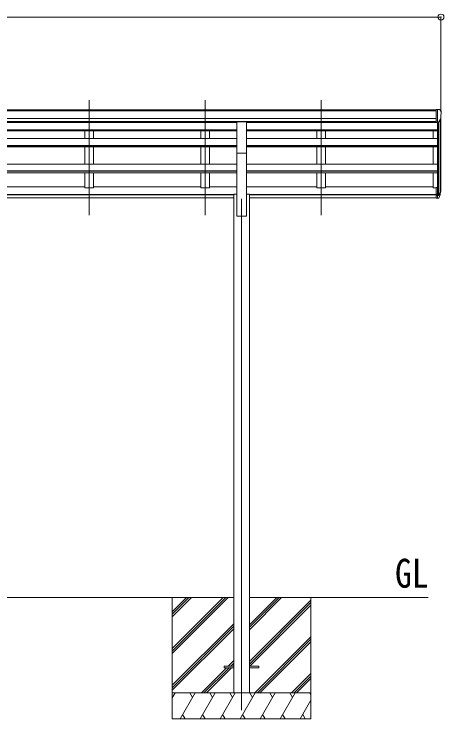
# Model space of a CAD drawing. Units: millimetres at full size; details may follow other scales. Extents: x -9783 to 9892, y -6828 to 6752.
# Drawn here: x 3944 to 6424, y -4348 to -283 of the extents above; entities that cross this region are included whole.
import ezdxf
from ezdxf.enums import TextEntityAlignment as Align

# ---------------------------------------------------------------- set-up
doc = ezdxf.new("R2010")
doc.units = ezdxf.units.MM
doc.header["$LTSCALE"] = 35
doc.header["$PDMODE"] = 32
doc.header["$PDSIZE"] = 35
for name, color, linetype, lineweight in [('0-0_0', 7, 'Continuous', 9), ('0-1_本体', 4, 'Continuous', 9), ('0-2_部品', 7, 'Continuous', 9), ('0-8_PARTS2', 2, 'Continuous', 9), ('0-A_寸法', 6, 'Continuous', 9)]:
    doc.layers.add(name, color=color, linetype=linetype, lineweight=lineweight)
doc.styles.add('ＭＳ ゴシック', font='')
doc.styles.get('ＭＳ ゴシック').set_extended_font_data('MS Gothic')

msp = doc.modelspace()

# ---------------------------------------------------------------- linework, layer by layer
at = {"layer": '0-0_0'}
for p, q in [((2202.09, -3648.5), (5211.69, -3648.5)), ((4856.89, -3648.5), (4856.89, -4348.49)), ((4856.89, -3942.67), (5151.07, -3648.5)), ((4856.89, -3956.81), (5165.21, -3648.5)), ((4856.89, -3970.96), (5179.36, -3648.5)), ((4856.89, -3758.83), (4967.22, -3648.5)), ((4856.89, -3744.68), (4953.08, -3648.5)), ((4856.89, -3730.54), (4938.94, -3648.5)), ((5302.09, -3648.5), (6332.89, -3648.5)), ((5302.09, -3834.13), (5487.72, -3648.5)), ((5302.09, -3819.98), (5473.58, -3648.5)), ((5302.09, -3805.84), (5459.44, -3648.5)), ((5656.89, -3648.5), (5656.89, -4348.49)), ((5302.09, -4017.97), (5656.89, -3663.17)), ((5302.09, -4032.11), (5656.89, -3677.32)), ((5304.35, -4044), (5656.89, -3691.46)), ((4856.89, -4154.8), (5211.69, -3800.01)), ((4856.89, -4168.95), (5211.69, -3814.15)), ((4856.89, -4183.09), (5211.69, -3828.29)), ((5333.7, -4198.49), (5656.89, -3875.31)), ((5347.84, -4198.49), (5656.89, -3889.45)), ((5361.99, -4198.49), (5656.89, -3903.59)), ((5179.83, -4044), (5211.69, -4012.14)), ((5025.33, -4198.49), (5170.83, -4053)), ((5039.48, -4198.49), (5184.98, -4053)), ((5053.62, -4198.49), (5199.12, -4053)), ((5193.98, -4044), (5211.69, -4026.28)), ((5208.12, -4044), (5211.69, -4040.42)), ((5545.83, -4198.49), (5656.89, -4087.44)), ((5559.98, -4198.49), (5656.89, -4101.58)), ((5574.12, -4198.49), (5656.89, -4115.72)), ((5656.89, -4198.49), (4856.89, -4198.49)), ((4856.89, -4226), (4872.77, -4198.49)), ((4901.64, -4348.49), (4988.24, -4198.49)), ((4973.24, -4224.48), (4958.24, -4198.49)), ((5017.11, -4348.49), (5103.71, -4198.49)), ((5088.71, -4224.48), (5073.71, -4198.49)), ((5132.58, -4348.49), (5219.18, -4198.49)), ((5204.18, -4224.48), (5189.18, -4198.49)), ((5248.05, -4348.49), (5334.65, -4198.49)), ((5319.65, -4224.48), (5304.65, -4198.49)), ((5363.52, -4348.49), (5450.12, -4198.49)), ((5435.12, -4224.48), (5420.12, -4198.49)), ((5478.99, -4348.49), (5565.59, -4198.49)), ((5535.59, -4198.49), (5550.59, -4224.48)), ((5651.06, -4198.49), (5656.89, -4208.59)), ((5594.46, -4348.49), (5656.89, -4240.36)), ((4856.89, -4348.49), (5656.89, -4348.49)), ((4916.64, -4322.52), (4931.64, -4348.49)), ((5032.11, -4322.52), (5047.11, -4348.49)), ((5147.58, -4322.51), (5162.58, -4348.49)), ((5263.05, -4322.51), (5278.05, -4348.49)), ((5378.52, -4322.52), (5393.52, -4348.49)), ((5493.99, -4322.52), (5508.99, -4348.49)), ((5609.46, -4322.52), (5624.46, -4348.49))]:
    msp.add_line(p, q, dxfattribs=at)
at = {"layer": '0-1_本体'}
for p, q in [((1033.39, -835.52), (6380.39, -835.52)), ((1033.39, -840.86), (6380.39, -840.86)), ((1033.39, -884.39), (6380.39, -884.4)), ((6402.61, -891.07), (6402.61, -1309.63)), ((6406.89, -1287.63), (6406.89, -872.27)), ((1033.39, -902.06), (6380.39, -902.06)), ((2184.39, -904.44), (5229.39, -904.44)), ((2184.39, -907.58), (5229.39, -907.58)), ((4351.89, -907.58), (4351.89, -904.44)), ((4401.89, -907.58), (4401.89, -904.44)), ((5021.89, -907.59), (5021.89, -904.56)), ((5071.89, -907.59), (5071.89, -904.56)), ((5284.39, -904.56), (6380.39, -904.56)), ((5284.39, -907.58), (6386.89, -907.59)), ((5691.89, -907.59), (5691.89, -904.56)), ((5741.89, -907.59), (5741.89, -904.56)), ((6361.89, -904.44), (6361.89, -907.58)), ((6386.89, -906.9), (6386.89, -1283.2)), ((6392.89, -906.42), (6392.89, -1327.64)), ((2184.39, -951.06), (5229.39, -951.06)), ((2184.39, -955.14), (5229.39, -955.14)), ((4351.89, -1000.29), (4351.89, -955.14)), ((4401.89, -1000.29), (4401.89, -955.14)), ((5021.89, -1000.29), (5021.89, -955.14)), ((5071.89, -1000.29), (5071.89, -955.14)), ((5284.39, -951.06), (6386.89, -951.06)), ((5284.39, -955.14), (6386.89, -955.14)), ((5691.89, -1000.29), (5691.89, -955.14)), ((5741.89, -1000.29), (5741.89, -955.14)), ((6361.89, -955.17), (6361.89, -1000.16)), ((2184.39, -1000.29), (5229.39, -1000.29)), ((5284.39, -1000.29), (6386.89, -1000.29)), ((2184.39, -1041.03), (5229.39, -1041.03)), ((2184.39, -1042.52), (5229.39, -1042.52)), ((2184.39, -1049.31), (5229.39, -1049.31)), ((4351.89, -1147.6), (4351.89, -1049.31)), ((4401.89, -1147.6), (4401.89, -1049.31)), ((5021.89, -1147.6), (5021.89, -1049.31)), ((5071.89, -1147.6), (5071.89, -1049.31)), ((5229.39, -1448.5), (5229.39, -1035.85)), ((5284.39, -1448.5), (5284.39, -1035.85)), ((5284.39, -1041.03), (6386.89, -1041.03)), ((5284.39, -1042.52), (6386.89, -1042.52)), ((5284.39, -1049.31), (6386.89, -1049.31)), ((5691.89, -1147.6), (5691.89, -1049.31)), ((5741.89, -1147.6), (5741.89, -1049.31)), ((6361.89, -1049.34), (6361.89, -1147.6)), ((2184.29, -1147.6), (5229.39, -1147.6)), ((5284.39, -1147.6), (6386.89, -1147.6)), ((2184.23, -1186.81), (5229.39, -1186.81)), ((2184.29, -1197.95), (5229.39, -1197.95)), ((2184.31, -1188.29), (5229.39, -1188.29)), ((4351.89, -1197.95), (4351.89, -1284.03)), ((4401.89, -1197.95), (4401.89, -1284.03)), ((5021.89, -1197.95), (5021.89, -1284.03)), ((5071.89, -1197.95), (5071.89, -1284.03)), ((5284.39, -1186.81), (6386.89, -1186.81)), ((5284.39, -1188.29), (6386.89, -1188.29)), ((5284.39, -1197.95), (6386.89, -1197.95)), ((5691.89, -1197.95), (5691.89, -1284.03)), ((5741.89, -1197.95), (5741.89, -1284.03)), ((6361.89, -1197.86), (6361.89, -1284.03)), ((4351.89, -1279.23), (3731.89, -1279.23)), ((4351.89, -1284.03), (4401.89, -1284.03)), ((5021.89, -1279.23), (4401.89, -1279.23)), ((5021.89, -1284.03), (5071.89, -1284.03)), ((5229.39, -1279.23), (5071.89, -1279.23)), ((5691.89, -1279.23), (5284.39, -1279.23)), ((5691.89, -1284.03), (5741.89, -1284.03)), ((6361.89, -1279.23), (5741.89, -1279.23)), ((6380.39, -1284.03), (6361.89, -1284.03)), ((2202.09, -1323.53), (5211.56, -1323.53)), ((2202.09, -1324.91), (5211.69, -1324.91)), ((5211.69, -1322.11), (5229.39, -1322.11)), ((5211.69, -1322.11), (5211.69, -4198.49)), ((6380.39, -1324.91), (5302.09, -1324.91)), ((6380.39, -1323.53), (5302.22, -1323.53)), ((2202.09, -1342.09), (5211.69, -1342.09)), ((6380.39, -1342.09), (5302.09, -1342.09)), ((5229.39, -1448.5), (5284.39, -1448.5))]:
    msp.add_line(p, q, dxfattribs=at)
msp.add_lwpolyline([(5284.39, -1322.11), (5302.09, -1322.11), (5302.09, -4198.49)], dxfattribs=at)
at = {"layer": '0-2_部品'}
for p, q in [((6380.39, -833.91), (6370.39, -834)), ((6370.39, -835.52), (6370.39, -834)), ((6380.39, -905.9), (6380.39, -833.91)), ((6398.89, -833.91), (6380.39, -833.91)), ((6386.89, -906.9), (6386.89, -833.91)), ((6398.89, -833.91), (6401.23, -834.06)), ((6401.98, -834.48), (6406.05, -840.29)), ((6408.89, -843.28), (6408.89, -843.91)), ((6394.52, -905.08), (6403.79, -889.02)), ((5229.39, -903.78), (5284.39, -903.78)), ((5229.39, -1084.71), (5229.39, -903.78)), ((5284.39, -1084.71), (5284.39, -903.78)), ((6380.39, -905.9), (6386.89, -905.9)), ((6386.89, -906.9), (6392.1, -906.58)), ((5229.39, -1084.71), (5284.39, -1084.71)), ((6380.39, -1283.2), (6380.39, -1344.26)), ((6380.39, -1283.2), (6386.89, -1283.2)), ((6386.89, -1283.2), (6386.89, -1345.08)), ((6380.39, -1321.51), (6386.89, -1321.51)), ((6380.39, -1326.91), (6386.89, -1326.91)), ((6386.89, -1327.91), (6392.03, -1327.91)), ((6386.89, -1329.91), (6391.74, -1329.91)), ((6393.33, -1327.16), (6403.08, -1308.75)), ((6404.5, -1309.24), (6394.34, -1328.41)), ((6401.91, -1326.09), (6394.34, -1343.58)), ((6380.39, -1344.26), (6386.89, -1344.26)), ((6386.89, -1345.08), (6391.74, -1345.08))]:
    msp.add_line(p, q, dxfattribs=at)
at = {"layer": '0-2_部品', "color": 4}
for p, q in [((5156.89, -4044), (5156.89, -4053)), ((5211.69, -4044), (5156.89, -4044)), ((5211.69, -4053), (5156.89, -4053)), ((5356.49, -4044), (5301.69, -4044))]:
    msp.add_line(p, q, dxfattribs=at)
msp.add_lwpolyline([(5356.49, -4044), (5356.49, -4053), (5301.69, -4053)], dxfattribs=at)
at = {"layer": '0-2_部品'}
for centre, radius, start, end in [((6401.16, -835.05), 1, 35, 86.5), ((6206.89, -843.91), 202, 347.09739, 0), ((6405.89, -843.28), 3, 0, 87), ((6391.92, -903.58), 3, 273.5, 330), ((6273.67, -1290.02), 133.22, 344.28698, 356.72013), ((6318.95, -1282.79), 88.05, 342.78929, 2.77608), ((6318.23, -1287.07), 89.07, 345.58812, 5.50424), ((6391.74, -1326.91), 3, 270, 330), ((6392.03, -1326.41), 1.5, 270, 330), ((6391.74, -1342.08), 3, 270, 330)]:
    msp.add_arc(centre, radius, start, end, dxfattribs=at)
at = {"layer": '0-8_PARTS2'}
for p, q in [((4376.89, -1442.29), (4376.89, -779.76)), ((5046.89, -1442.29), (5046.89, -779.76)), ((5716.89, -1442.29), (5716.89, -779.76)), ((5256.89, -1348.5), (5256.89, -4298.49))]:
    msp.add_line(p, q, dxfattribs=at)
at = {"layer": '0-A_寸法'}
for p, q in [((1006.89, -300.14), (6406.89, -300.14)), ((6406.89, -300.14), (6406.89, -845.76))]:
    msp.add_line(p, q, dxfattribs=at)
msp.add_point((6406.89, -300.14), dxfattribs=at)

# ---------------------------------------------------------------- texts
at = {"layer": '0-0_0', "style": 'ＭＳ ゴシック', "width": 0.85}
msp.add_text('GL', height=166.8, dxfattribs=at).set_placement((6142.43, -3641.56), align=Align.BOTTOM_LEFT)

doc.saveas('drawing.dxf')
